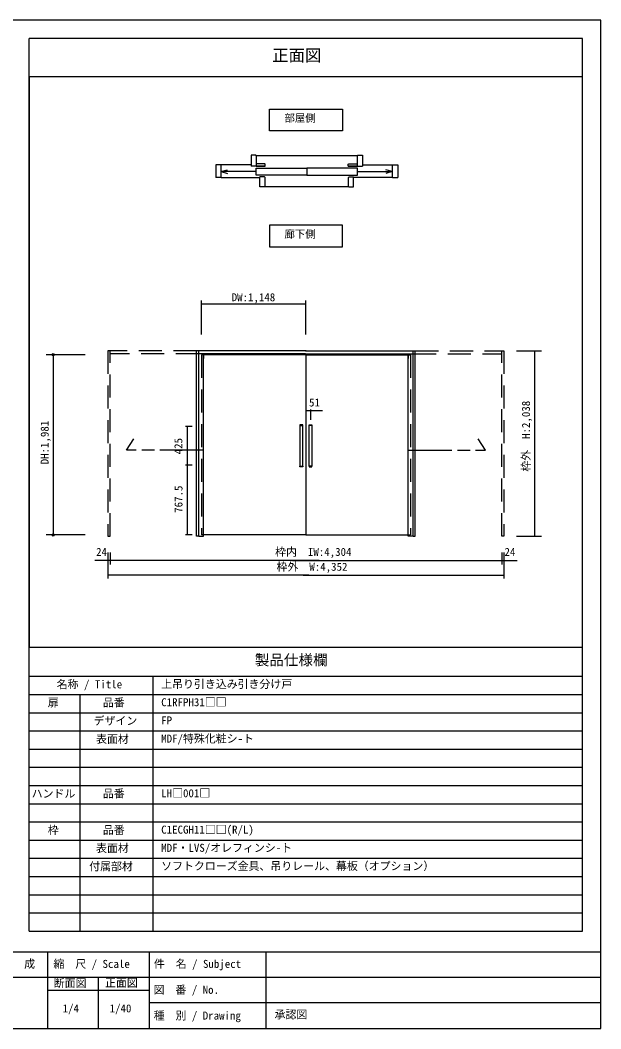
# Model space of a CAD drawing. Units: millimetres on the paper, enlarged 4 times, with parts at other scales. Extents: x -800 to 800, y -554 to 554.
# Drawn here: x 162 to 800, y -554 to 554 of the extents above; entities that cross this region are included whole.
import ezdxf
from ezdxf.enums import TextEntityAlignment as Align

# ---------------------------------------------------------------- set-up
doc = ezdxf.new("R2010")
doc.units = ezdxf.units.MM
doc.header["$LTSCALE"] = 4
doc.header["$PDMODE"] = 32
doc.header["$PDSIZE"] = 2.4
doc.linetypes.add('CHAIN_DOUBLE_DASH', pattern=[23.5, 12, -1.5, 3.5, -1.5, 3.5, -1.5])
doc.linetypes.add('USER2', pattern=[9.525, 6.35, -3.175])
for name, color, linetype, lineweight in [('1-0', 7, 'Continuous', 25), ('1-4_0', 7, 'Continuous', 25), ('3-0', 7, 'Continuous', 25), ('3-4', 7, 'Continuous', 25)]:
    doc.layers.add(name, color=color, linetype=linetype, lineweight=lineweight)
doc.styles.add('ＭＳ ゴシック', font='')
doc.styles.get('ＭＳ ゴシック').set_extended_font_data('MS Gothic')

msp = doc.modelspace()

# ---------------------------------------------------------------- linework, layer by layer
at = {"layer": '1-0'}
for p, q in [((191.868, -470.401), (191.868, -554.401)), ((303.868, -470.401), (303.868, -554.401)), ((431.868, -470.401), (431.868, -554.401)), ((247.868, -498.401), (247.868, -554.401)), ((303.868, -512.401), (191.868, -512.401))]:
    msp.add_line(p, q, dxfattribs=at)
at = {"layer": '1-4_0'}
for p, q in [((780, 534), (172, 534)), ((172, -135), (172, 534)), ((780, -447), (780, 534)), ((172, 492.001), (780, 492.001)), ((172, 492.001), (172, -134.999)), ((172, 492), (780, 492)), ((780, -134.999), (780, 492.001)), ((172, -134.999), (780, -134.999)), ((172, -447), (172, -135)), ((172, -135), (780, -135)), ((172, -167), (780, -167)), ((308, -447), (308, -167)), ((172, -187), (780, -187)), ((228, -447), (228, -187)), ((172, -207), (780, -207)), ((172, -227), (780, -227)), ((172, -247), (780, -247)), ((172, -267), (780, -267)), ((172, -287), (780, -287)), ((172, -307), (780, -307)), ((172, -327), (780, -327)), ((172, -347), (780, -347)), ((172, -367), (780, -367)), ((172, -387), (780, -387)), ((172, -407), (780, -407)), ((172, -427), (780, -427)), ((172, -447), (780, -447)), ((800, -470), (-800, -470)), ((800, -498), (-476, -498)), ((800, -526), (304, -526))]:
    msp.add_line(p, q, dxfattribs=at)
msp.add_lwpolyline([(-800, -554), (800, -554), (800, 554), (-800, 554)], close=True, dxfattribs=at)
at = {"layer": '3-0'}
for p, q in [((361.2, 208.767), (361.2, 245.785)), ((476, 208.767), (476, 245.785)), ((361.2, 242.357), (476, 242.357)), ((260.8, 190.767), (258.4, 190.767)), ((355.9, -13.033), (355.9, 190.767)), ((363.6, 190.767), (355.9, 190.767)), ((358.3, -13.033), (358.3, 190.767)), ((475.6, 190.767), (363.6, 190.767)), ((476.4, 190.767), (472.8, 190.767)), ((475.6, 190.767), (479.2, 190.767)), ((476.4, 190.767), (588.4, 190.767)), ((588.4, 190.767), (596.1, 190.767)), ((593.7, -13.033), (593.7, 190.767)), ((596.1, -13.033), (596.1, 190.767)), ((691.2, 190.767), (693.6, 190.767)), ((707.288, 190.767), (734.84, 190.767)), ((727.123, 190.767), (727.123, -13.033)), ((233.3, 186.367), (190.587, 186.367)), ((198.305, 186.367), (198.305, -11.733)), ((198.305, 183.767), (198.305, -11.733)), ((233.3, 186.367), (199.896, 186.367)), ((475.6, 187.167), (358.3, 187.167)), ((476, 186.367), (361.2, 186.367)), ((363.6, 187.167), (363.6, 182.167)), ((363.6, -13.033), (363.6, 187.167)), ((475.6, 187.167), (593.7, 187.167)), ((476, 186.367), (590.8, 186.367)), ((476, 186.367), (476, -11.733)), ((476, 186.367), (476, -11.733)), ((588.4, 187.167), (588.4, 182.167)), ((476, 126.295), (476, 114.647)), ((476, 126.295), (476, 114.647)), ((476, 125.019), (494.28, 125.019)), ((481.1, 126.295), (481.1, 114.647)), ((350.893, 107.517), (343.656, 107.517)), ((345.362, 107.517), (345.362, 65.017)), ((472.4, 63.817), (472.4, 108.717)), ((479.6, 63.817), (479.6, 108.717)), ((350.893, 65.017), (343.656, 65.017)), ((345.362, 65.017), (345.362, -11.733)), ((233.3, -11.733), (190.587, -11.733)), ((233.3, -11.733), (190.587, -11.733)), ((233.3, -11.733), (199.896, -11.733)), ((350.893, -11.733), (343.656, -11.733)), ((358.3, -13.033), (355.9, -13.033)), ((358.3, -13.033), (363.6, -13.033)), ((476, -11.733), (361.2, -11.733)), ((476, -11.733), (590.8, -11.733)), ((593.7, -13.033), (596.1, -13.033)), ((707.288, -13.033), (734.84, -13.033)), ((258.4, -31.094), (258.4, -59.464)), ((260.8, -31.094), (260.8, -44.065)), ((691.2, -31.094), (691.2, -44.065)), ((693.6, -31.094), (693.6, -59.464)), ((490.627, -39.706), (244.078, -39.706)), ((461.373, -39.706), (707.922, -39.706)), ((479.2, -56.036), (258.4, -56.036)), ((472.8, -56.036), (693.6, -56.036))]:
    msp.add_line(p, q, dxfattribs=at)
at = {"layer": '3-0', "linetype": 'USER2'}
for p, q in [((355.9, 190.767), (260.8, 190.767)), ((596.1, 190.767), (691.2, 190.767)), ((358.3, 187.167), (260.8, 187.167)), ((361.2, 186.367), (361.2, -11.733)), ((590.8, 186.367), (590.8, -11.733)), ((593.7, 187.167), (691.2, 187.167))]:
    msp.add_line(p, q, dxfattribs=at)
for points in [[(258.4, 190.767), (258.4, -13.033), (260.8, -13.033), (260.8, 190.767)], [(693.6, 190.767), (693.6, -13.033), (691.2, -13.033), (691.2, 190.767)]]:
    msp.add_lwpolyline(points, dxfattribs=at)
at = {"layer": '3-0'}
for points in [[(593.7, -13.033), (588.4, -13.033), (588.4, 187.167)], [(469.4, 108.717), (469.4, 63.817), (472.4, 63.817), (472.4, 63.267), (469.4, 63.267), (469.4, 63.817)], [(482.6, 108.717), (482.6, 63.817), (479.6, 63.817), (479.6, 63.267), (482.6, 63.267), (482.6, 63.817)]]:
    msp.add_lwpolyline(points, dxfattribs=at)
for points in [[(472.4, 109.267), (469.4, 109.267), (469.4, 108.717), (472.4, 108.717)], [(479.6, 109.267), (482.6, 109.267), (482.6, 108.717), (479.6, 108.717)]]:
    msp.add_lwpolyline(points, close=True, dxfattribs=at)
at = {"layer": '3-0', "linetype": 'CHAIN_DOUBLE_DASH'}
for points in [[(363.6, 81.453), (278.679, 81.453), (286.913, 93.829)], [(588.4, 81.453), (673.321, 81.453), (665.087, 93.829)]]:
    msp.add_lwpolyline(points, dxfattribs=at)
at = {"layer": '3-0'}
for p in [(198.305, 186.367), (198.305, -11.733)]:
    msp.add_point(p, dxfattribs=at)
at = {"layer": '3-4'}
for p, q in [((415.625, 405.514), (415.625, 393.515)), ((421.385, 404.914), (421.385, 394.115)), ((532.454, 404.794), (421.385, 404.794)), ((532.454, 404.914), (532.454, 394.115)), ((538.214, 405.514), (538.214, 393.515)), ((376.969, 395.056), (376.969, 381.075)), ((382.729, 395.056), (376.969, 395.056)), ((415.625, 395.056), (382.729, 395.056)), ((382.729, 381.075), (382.729, 395.056)), ((382.94, 387.556), (389.895, 389.419)), ((421.385, 393.515), (415.625, 393.515)), ((421.315, 383.596), (421.315, 391.516)), ((421.315, 391.515), (476.92, 391.515)), ((430.713, 396.234), (421.385, 396.234)), ((431.284, 395.662), (430.713, 396.234)), ((431.284, 393.515), (431.284, 395.662)), ((476.92, 391.515), (476.92, 383.595)), ((532.524, 391.515), (476.92, 391.515)), ((476.92, 391.515), (476.92, 383.595)), ((522.555, 395.662), (523.126, 396.234)), ((522.555, 393.515), (522.555, 395.662)), ((523.126, 396.234), (532.454, 396.234)), ((532.454, 393.515), (538.214, 393.515)), ((532.524, 383.596), (532.524, 391.516)), ((538.214, 395.056), (571.111, 395.056)), ((570.899, 387.556), (563.945, 389.419)), ((571.111, 381.075), (571.111, 395.056)), ((571.111, 395.056), (576.871, 395.056)), ((576.871, 395.056), (576.871, 381.075)), ((382.729, 381.075), (376.969, 381.075)), ((382.729, 381.075), (425.465, 381.075)), ((382.94, 387.556), (389.895, 385.692)), ((421.315, 387.556), (382.94, 387.556)), ((476.92, 383.595), (421.315, 383.595)), ((425.465, 370.7), (425.465, 381.675)), ((476.92, 383.595), (532.524, 383.595)), ((528.375, 370.7), (528.375, 381.675)), ((571.111, 381.075), (528.375, 381.075)), ((532.524, 387.556), (570.899, 387.556)), ((570.899, 387.556), (563.945, 385.692)), ((571.111, 381.075), (576.871, 381.075)), ((431.225, 371.3), (522.615, 371.3))]:
    msp.add_line(p, q, dxfattribs=at)
for points in [[(436, 456.373), (516, 456.373), (516, 432.373), (436, 432.373)], [(436, 304.899), (516, 304.899), (516, 328.899), (436, 328.899)]]:
    msp.add_lwpolyline(points, close=True, dxfattribs=at)
for points in [[(421.385, 404.914), (420.785, 405.514), (415.625, 405.514)], [(532.454, 404.914), (533.054, 405.514), (538.214, 405.514)], [(421.385, 396.234), (421.385, 393.515), (431.284, 393.515), (421.385, 393.515)], [(532.454, 396.234), (532.454, 393.515), (522.555, 393.515), (532.454, 393.515)], [(431.225, 371.3), (431.225, 381.075), (430.625, 381.675), (425.465, 381.675)], [(522.615, 371.3), (522.615, 381.075), (523.215, 381.675), (528.375, 381.675)], [(431.225, 371.3), (430.625, 370.7), (425.465, 370.7)], [(522.615, 371.3), (523.215, 370.7), (528.375, 370.7)]]:
    msp.add_lwpolyline(points, dxfattribs=at)

# ---------------------------------------------------------------- texts
at = {"layer": '1-0', "style": 'ＭＳ ゴシック'}
for s, p in [('名称 / Title', (202.123, -182.824)), ('扉', (192.353, -202.947)), ('品番', (252.839, -202.947)), ('デザイン', (242.678, -222.947)), ('表面材', (245.325, -242.947)), ('ハンドル', (174.594, -302.947)), ('品番', (252.839, -302.947)), ('枠', (192.353, -342.947)), ('品番', (252.839, -342.947)), ('C1ECGH11□□(R/L)', (316.934, -342.546)), ('表面材', (245.325, -362.947)), ('付属部材', (237.81, -382.947)), ('作\u3000成', (142.334, -490.087)), ('縮\u3000尺 / Scale', (198.541, -490.087)), ('件\u3000名 / Subject', (308.912, -490.096)), ('断面図', (198.886, -511.26)), ('正面図', (255.204, -510.976)), ('図\u3000番 / No.', (308.578, -518.541)), ('1/4', (208.658, -538.98)), ('1/40', (260.273, -538.98)), ('種\u3000別 / Drawing', (308.646, -546.916)), ('承認図', (441.48, -545.64))]:
    msp.add_text(s, height=8.798, dxfattribs=at).set_placement(p, align=Align.BOTTOM_LEFT)
at = {"layer": '1-4_0', "style": 'ＭＳ ゴシック'}
for s, height, p in [('正面図', 13.2, (438.896, 504.791)), ('製品仕様欄', 11.73, (419.758, -158.428)), ('上吊り引き込み引き分け戸', 8.798, (316.934, -182.546)), ('C1RFPH31□□', 8.798, (316.934, -202.546)), ('FP', 8.798, (316.934, -222.546)), ('MDF/特殊化粧シ-ト', 8.798, (316.934, -242.546)), ('LH□001□', 8.798, (316.934, -302.546)), ('MDF・LVS/オレフィンシ-ト', 8.798, (316.934, -362.546)), ('ソフトクローズ金具、吊りレール、幕板（オプション）', 8.798, (316.934, -382.546))]:
    msp.add_text(s, height=height, dxfattribs=at).set_placement(p, align=Align.BOTTOM_LEFT)
at = {"layer": '3-0', "style": 'ＭＳ ゴシック'}
for s, p in [('DW:1,148', (394.374, 242.471)), ('51', (479.387, 126.836)), ('24', (245.395, -37.338)), ('枠内\u3000IW:4,304', (442.147, -37.338)), ('24', (694.173, -37.338)), ('枠外\u3000W:4,352', (443.7, -53.668))]:
    msp.add_text(s, height=8.798, dxfattribs=at).set_placement(p, align=Align.BOTTOM_LEFT)
for s, p in [('枠外\u3000H:2,038', (724.755, 57.855)), ('DH:1,981', (195.936, 65.91)), ('425', (342.807, 76.893)), ('767.5', (342.993, 12.659))]:
    msp.add_text(s, height=8.798, rotation=90, dxfattribs=at).set_placement(p, align=Align.BOTTOM_LEFT)
at = {"layer": '3-4', "style": 'ＭＳ ゴシック'}
for s, p in [('部屋側', (452.367, 439.757)), ('廊下側', (452.367, 312.282))]:
    msp.add_text(s, height=8.379, dxfattribs=at).set_placement(p, align=Align.BOTTOM_LEFT)

doc.saveas('drawing.dxf')
